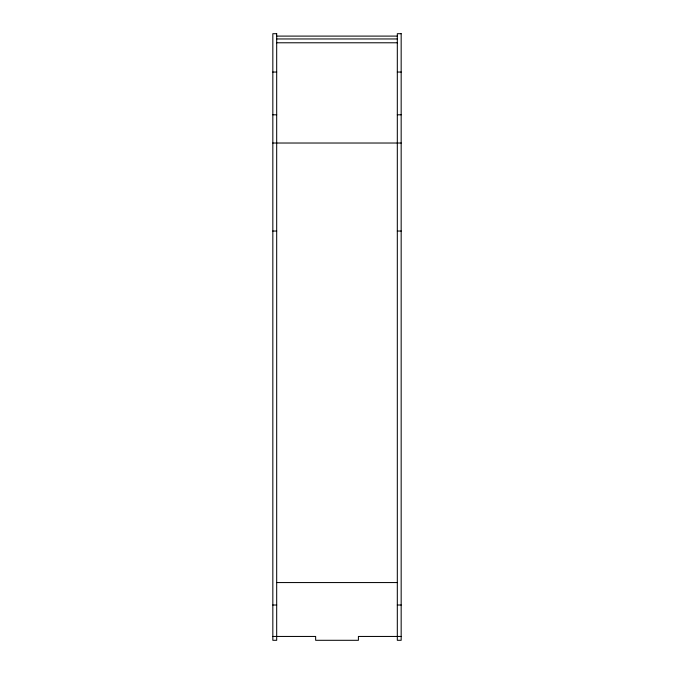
<?xml version="1.0" encoding="UTF-8"?>
<svg xmlns="http://www.w3.org/2000/svg" width="674" height="674" viewBox="0 0 674 674"><rect width="100%" height="100%" fill="white"/><g stroke="black" fill="none" stroke-linecap="round" stroke-linejoin="round"><path stroke-width="1.01" d="M276.685 36.101L397.315 36.101M276.685 38.957L397.315 38.957M276.685 42.782L397.315 42.782M272.835 72.051L276.685 72.051M397.315 72.051L401.165 72.051M272.835 114.807L276.685 114.807M397.315 114.807L401.165 114.807M272.835 143.023L401.165 143.023M272.835 231.039L276.685 231.039M397.315 231.039L401.165 231.039M276.685 582.563L397.315 582.563M272.835 605.016L276.685 605.016M397.315 605.016L401.165 605.016M272.835 636.45L315.651 636.45L315.651 640.3L358.408 640.3L358.408 636.45L401.165 636.45M276.685 33.7L272.835 33.7L272.835 640.3L276.685 640.3L276.685 33.7M401.165 33.7L397.315 33.7L397.315 640.3L401.165 640.3L401.165 33.7"/></g></svg>
